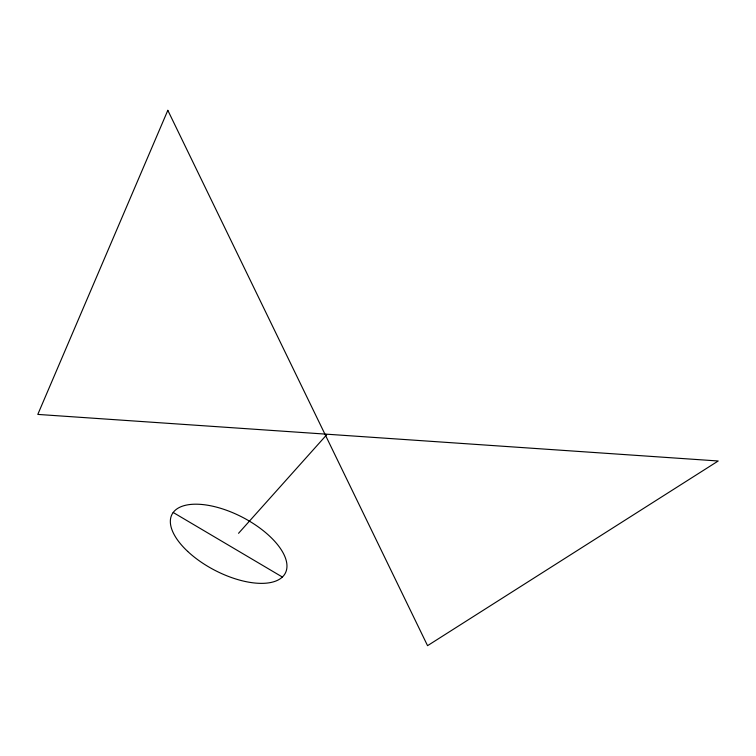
<?xml version="1.0" encoding="UTF-8"?>
<svg xmlns="http://www.w3.org/2000/svg" width="756" height="756" viewBox="0 0 756 756"><rect width="100%" height="100%" fill="white"/><g stroke="black" fill="none" stroke-linecap="round" stroke-linejoin="round"><path stroke-width="1.13" d="M238.546 533.301L326.639 434.832M173.19 512.473L282.357 577.026M167.823 110.329L37.8 414.411L718.2 460.99L427.556 645.671L167.823 110.329M187.677 551.408A63.835 29.9 27.4 0 0 285.097 573.568A63.835 29.9 27.4 0 0 213.201 506.322A63.835 29.9 27.4 0 0 187.677 551.408"/></g></svg>
